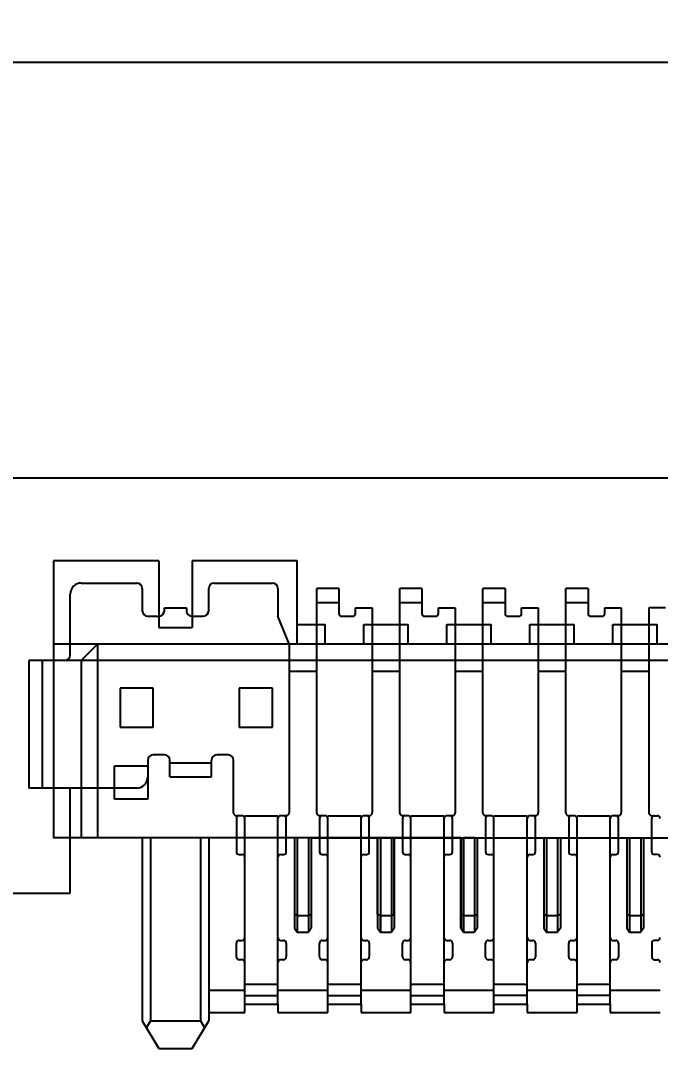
# Model space of a CAD drawing. Header units: millimetres. Extents: x 1391 to 3509, y 340 to 1753.
# Drawn here: x 2305.74 to 2317.28, y 890.86 to 909.75 of the extents above; entities that cross this region are included whole.
import ezdxf

# ---------------------------------------------------------------- set-up
doc = ezdxf.new("R2010")
doc.units = ezdxf.units.MM
doc.header["$LTSCALE"] = 46.255
doc.header["$PDMODE"] = 3
doc.header["$PDSIZE"] = 0.3125
doc.layers.get('0').update_dxf_attribs({"linetype": 'CONTINUOUS'})
doc.layers.get('Defpoints').update_dxf_attribs({"linetype": 'CONTINUOUS'})
doc.styles.get("Standard").update_dxf_attribs({"font": 'simfang.ttf'})
doc.dimstyles.new('DIMSTYLE_1', dxfattribs={"dimtxt": 5, "dimasz": 5, "dimexe": 0.18, "dimexo": 0.0625, "dimgap": 0.09, "dimtad": 1, "dimdec": 1, "dimdsep": 46, "dimtxsty": 'Standard', "dimblk": '_FILLED', "dimcen": 0.09, "dimclrt": 5, "dimadec": 0, "dimazin": 0, "dimtp": 0.5, "dimtm": 0.5, "dimtfac": 1, "dimtdec": 1, "dimtofl": 0, "dimtmove": 0, "dimatfit": 3, "dimldrblk": '_FILLED', "dimfxl": 1, "dimtolj": 1, "dimarcsym": 0})

# ---------------------------------------------------------------- blocks, each defined once
blk = doc.blocks.new('_FILLED')
at = {"color": 0, "linetype": 'ByBlock'}
blk.add_solid([(0, 0), (-1, 0.2), (-1, -0.2)], dxfattribs=at)
blk = doc.blocks.new('*D143')
at = {"color": 0, "lineweight": -2, "transparency": 16777216}
for p, q in [((3278.607, 1256.442), (3408.151, 1256.442)), ((3407.971, 906.502), (3407.971, 1251.442)), ((2229.889, 901.502), (3408.151, 901.502))]:
    blk.add_line(p, q, dxfattribs=at)
at = {"layer": 'Defpoints', "color": 0, "transparency": 16777216}
for p in [(3278.545, 1256.442), (3407.971, 1256.442), (2229.826, 901.502)]:
    blk.add_point(p, dxfattribs=at)
at = {"color": 0, "lineweight": -2, "transparency": 16777216, "xscale": 5, "yscale": 5, "zscale": 5}
for p, rotation in [((3407.971, 1256.442), 90), ((3407.971, 901.502), 270)]:
    blk.add_blockref('_FILLED', p, dxfattribs=dict(at, rotation=rotation))
at = {"color": 5, "transparency": 16777216, "insert": (3405.338, 1078.972), "char_height": 5, "attachment_point": 5, "rotation": 90}
blk.add_mtext('\\A1;354.9', dxfattribs=at)
blk = doc.blocks.new('*D144')
at = {"color": 0, "lineweight": -2, "transparency": 16777216}
for p, q in [((3278.608, 1256.442), (3452.45, 1256.442)), ((3452.27, 829.502), (3452.27, 1251.442)), ((2229.889, 824.502), (3452.45, 824.502))]:
    blk.add_line(p, q, dxfattribs=at)
at = {"layer": 'Defpoints', "color": 0, "transparency": 16777216}
for p in [(3278.545, 1256.442), (3452.27, 1256.442), (2229.826, 824.502)]:
    blk.add_point(p, dxfattribs=at)
at = {"color": 0, "lineweight": -2, "transparency": 16777216, "xscale": 5, "yscale": 5, "zscale": 5}
for p, rotation in [((3452.27, 1256.442), 90), ((3452.27, 824.502), 270)]:
    blk.add_blockref('_FILLED', p, dxfattribs=dict(at, rotation=rotation))
at = {"color": 5, "transparency": 16777216, "insert": (3449.637, 1040.472), "char_height": 5, "attachment_point": 5, "rotation": 90}
blk.add_mtext('\\A1;431.9', dxfattribs=at)
blk = doc.blocks.new('*D145')
at = {"color": 0, "lineweight": -2, "transparency": 16777216}
for p, q in [((3278.608, 1256.442), (3476.976, 1256.442)), ((3476.796, 752.502), (3476.796, 1251.442)), ((2229.889, 747.502), (3476.976, 747.502))]:
    blk.add_line(p, q, dxfattribs=at)
at = {"layer": 'Defpoints', "color": 0, "transparency": 16777216}
for p in [(3278.545, 1256.442), (3476.796, 1256.442), (2229.826, 747.502)]:
    blk.add_point(p, dxfattribs=at)
at = {"color": 0, "lineweight": -2, "transparency": 16777216, "xscale": 5, "yscale": 5, "zscale": 5}
for p, rotation in [((3476.796, 1256.442), 90), ((3476.796, 747.502), 270)]:
    blk.add_blockref('_FILLED', p, dxfattribs=dict(at, rotation=rotation))
at = {"color": 5, "transparency": 16777216, "insert": (3474.163, 1001.972), "char_height": 5, "attachment_point": 5, "rotation": 90}
blk.add_mtext('\\A1;508.9', dxfattribs=at)
blk = doc.blocks.new('*D146')
at = {"color": 0, "lineweight": -2, "transparency": 16777216}
for p, q in [((2229.889, 1256.442), (3508.647, 1256.442)), ((3508.467, 675.502), (3508.467, 1251.442)), ((2229.889, 670.502), (3508.647, 670.502))]:
    blk.add_line(p, q, dxfattribs=at)
at = {"layer": 'Defpoints', "color": 0, "transparency": 16777216}
for p in [(2229.826, 1256.442), (3508.467, 1256.442), (2229.826, 670.502)]:
    blk.add_point(p, dxfattribs=at)
at = {"color": 0, "lineweight": -2, "transparency": 16777216, "xscale": 5, "yscale": 5, "zscale": 5}
for p, rotation in [((3508.467, 1256.442), 90), ((3508.467, 670.502), 270)]:
    blk.add_blockref('_FILLED', p, dxfattribs=dict(at, rotation=rotation))
at = {"color": 5, "transparency": 16777216, "insert": (3505.834, 963.472), "char_height": 5, "attachment_point": 5, "rotation": 90}
blk.add_mtext('\\A1;585.9', dxfattribs=at)
blk = doc.blocks.new('*D160')
at = {"color": 0, "lineweight": -2, "transparency": 16777216}
for p, q in [((2268.081, 670.564), (2268.081, 1710.806)), ((3280.976, 670.564), (3280.976, 1710.806)), ((2273.081, 1710.626), (3275.976, 1710.626))]:
    blk.add_line(p, q, dxfattribs=at)
at = {"layer": 'Defpoints', "color": 0, "transparency": 16777216}
for p in [(3280.976, 1710.626), (2268.081, 670.502), (3280.976, 670.502)]:
    blk.add_point(p, dxfattribs=at)
at = {"color": 0, "lineweight": -2, "transparency": 16777216, "xscale": 5, "yscale": 5, "zscale": 5, "rotation": 180}
blk.add_blockref('_FILLED', (2268.081, 1710.626), dxfattribs=at)
at = {"color": 0, "lineweight": -2, "transparency": 16777216, "xscale": 5, "yscale": 5, "zscale": 5}
blk.add_blockref('_FILLED', (3280.976, 1710.626), dxfattribs=at)
at = {"color": 5, "transparency": 16777216, "insert": (2774.529, 1713.259), "char_height": 5, "attachment_point": 5}
blk.add_mtext('\\A1;1012.9', dxfattribs=at)
blk = doc.blocks.new('*D161')
at = {"color": 0, "lineweight": -2, "transparency": 16777216}
for p, q in [((2229.826, 670.564), (2229.826, 1746.94)), ((3280.976, 670.564), (3280.976, 1746.94)), ((2234.826, 1746.76), (3275.976, 1746.76))]:
    blk.add_line(p, q, dxfattribs=at)
at = {"layer": 'Defpoints', "color": 0, "transparency": 16777216}
for p in [(3280.976, 1746.76), (2229.826, 670.502), (3280.976, 670.502)]:
    blk.add_point(p, dxfattribs=at)
at = {"color": 0, "lineweight": -2, "transparency": 16777216, "xscale": 5, "yscale": 5, "zscale": 5, "rotation": 180}
blk.add_blockref('_FILLED', (2229.826, 1746.76), dxfattribs=at)
at = {"color": 0, "lineweight": -2, "transparency": 16777216, "xscale": 5, "yscale": 5, "zscale": 5}
blk.add_blockref('_FILLED', (3280.976, 1746.76), dxfattribs=at)
at = {"color": 5, "transparency": 16777216, "insert": (2755.401, 1749.393), "char_height": 5, "attachment_point": 5}
blk.add_mtext('\\A1;1051.2', dxfattribs=at)
blk = doc.blocks.new('*D174')
at = {"color": 0, "lineweight": -2, "transparency": 16777216}
for p, q in [((3116.764, 1256.442), (1396.341, 1256.442)), ((1396.521, 668.242), (1396.521, 1251.442)), ((3116.764, 663.242), (1396.341, 663.242))]:
    blk.add_line(p, q, dxfattribs=at)
at = {"layer": 'Defpoints', "color": 0, "transparency": 16777216}
for p in [(1396.521, 1256.442), (3116.826, 1256.442), (3116.826, 663.242)]:
    blk.add_point(p, dxfattribs=at)
at = {"color": 0, "lineweight": -2, "transparency": 16777216, "xscale": 5, "yscale": 5, "zscale": 5}
for p, rotation in [((1396.521, 1256.442), 90), ((1396.521, 663.242), 270)]:
    blk.add_blockref('_FILLED', p, dxfattribs=dict(at, rotation=rotation))
at = {"color": 5, "transparency": 16777216, "insert": (1393.888, 1004.218), "char_height": 5, "attachment_point": 5, "rotation": 90}
blk.add_mtext('\\A1;593.2', dxfattribs=at)
blk = doc.blocks.new('*D176')
at = {"color": 0, "lineweight": -2, "transparency": 16777216}
for p, q in [((2844.764, 1256.442), (1597.897, 1256.442)), ((1598.077, 738.354), (1598.077, 1251.442)), ((2844.764, 733.354), (1597.897, 733.354))]:
    blk.add_line(p, q, dxfattribs=at)
at = {"layer": 'Defpoints', "color": 0, "transparency": 16777216}
for p in [(1598.077, 1256.442), (2844.826, 1256.442), (2844.826, 733.354)]:
    blk.add_point(p, dxfattribs=at)
at = {"color": 0, "lineweight": -2, "transparency": 16777216, "xscale": 5, "yscale": 5, "zscale": 5}
for p, rotation in [((1598.077, 1256.442), 90), ((1598.077, 733.354), 270)]:
    blk.add_blockref('_FILLED', p, dxfattribs=dict(at, rotation=rotation))
at = {"color": 5, "transparency": 16777216, "insert": (1595.444, 994.898), "char_height": 5, "attachment_point": 5, "rotation": 90}
blk.add_mtext('\\A1;523.1', dxfattribs=at)
blk = doc.blocks.new('*D177')
at = {"color": 0, "lineweight": -2, "transparency": 16777216}
for p, q in [((2467.283, 1256.442), (1525.642, 1256.442)), ((1525.822, 714.647), (1525.822, 1251.442)), ((2467.283, 709.647), (1525.642, 709.647))]:
    blk.add_line(p, q, dxfattribs=at)
at = {"layer": 'Defpoints', "color": 0, "transparency": 16777216}
for p in [(1525.822, 1256.442), (2467.345, 1256.442), (2467.345, 709.647)]:
    blk.add_point(p, dxfattribs=at)
at = {"color": 0, "lineweight": -2, "transparency": 16777216, "xscale": 5, "yscale": 5, "zscale": 5}
for p, rotation in [((1525.822, 1256.442), 90), ((1525.822, 709.647), 270)]:
    blk.add_blockref('_FILLED', p, dxfattribs=dict(at, rotation=rotation))
at = {"color": 5, "transparency": 16777216, "insert": (1523.19, 983.045), "char_height": 5, "attachment_point": 5, "rotation": 90}
blk.add_mtext('\\A1;546.8', dxfattribs=at)
blk = doc.blocks.new('*D178')
at = {"color": 0, "lineweight": -2, "transparency": 16777216}
for p, q in [((2467.22, 1256.442), (1661.924, 1256.442)), ((1662.104, 735.377), (1662.104, 1251.442)), ((2467.283, 730.377), (1661.924, 730.377))]:
    blk.add_line(p, q, dxfattribs=at)
at = {"layer": 'Defpoints', "color": 0, "transparency": 16777216}
for p in [(1662.104, 1256.442), (2467.283, 1256.442), (2467.345, 730.377)]:
    blk.add_point(p, dxfattribs=at)
at = {"color": 0, "lineweight": -2, "transparency": 16777216, "xscale": 5, "yscale": 5, "zscale": 5}
for p, rotation in [((1662.104, 1256.442), 90), ((1662.104, 730.377), 270)]:
    blk.add_blockref('_FILLED', p, dxfattribs=dict(at, rotation=rotation))
at = {"color": 5, "transparency": 16777216, "insert": (1659.472, 993.41), "char_height": 5, "attachment_point": 5, "rotation": 90}
blk.add_mtext('\\A1;526.1', dxfattribs=at)
blk = doc.blocks.new('*D179')
at = {"color": 0, "lineweight": -2, "transparency": 16777216}
for p, q in [((2467.283, 1256.442), (1720.526, 1256.442)), ((1720.706, 751.089), (1720.706, 1251.442)), ((2467.283, 746.089), (1720.526, 746.089))]:
    blk.add_line(p, q, dxfattribs=at)
at = {"layer": 'Defpoints', "color": 0, "transparency": 16777216}
for p in [(1720.706, 1256.442), (2467.345, 1256.442), (2467.345, 746.089)]:
    blk.add_point(p, dxfattribs=at)
at = {"color": 0, "lineweight": -2, "transparency": 16777216, "xscale": 5, "yscale": 5, "zscale": 5}
for p, rotation in [((1720.706, 1256.442), 90), ((1720.706, 746.089), 270)]:
    blk.add_blockref('_FILLED', p, dxfattribs=dict(at, rotation=rotation))
at = {"color": 5, "transparency": 16777216, "insert": (1718.073, 1001.265), "char_height": 5, "attachment_point": 5, "rotation": 90}
blk.add_mtext('\\A1;510.4', dxfattribs=at)
blk = doc.blocks.new('*D180')
at = {"color": 0, "lineweight": -2, "transparency": 16777216}
for p, q in [((2844.701, 1256.442), (1782.383, 1256.442)), ((1782.563, 785.553), (1782.563, 1251.442)), ((2844.764, 780.553), (1782.383, 780.553))]:
    blk.add_line(p, q, dxfattribs=at)
at = {"layer": 'Defpoints', "color": 0, "transparency": 16777216}
for p in [(1782.563, 1256.442), (2844.764, 1256.442), (2844.826, 780.553)]:
    blk.add_point(p, dxfattribs=at)
at = {"color": 0, "lineweight": -2, "transparency": 16777216, "xscale": 5, "yscale": 5, "zscale": 5}
for p, rotation in [((1782.563, 1256.442), 90), ((1782.563, 780.553), 270)]:
    blk.add_blockref('_FILLED', p, dxfattribs=dict(at, rotation=rotation))
at = {"color": 5, "transparency": 16777216, "insert": (1779.93, 1018.498), "char_height": 5, "attachment_point": 5, "rotation": 90}
blk.add_mtext('\\A1;475.9', dxfattribs=at)
blk = doc.blocks.new('*D181')
at = {"color": 0, "lineweight": -2, "transparency": 16777216}
for p, q in [((2597.23, 1256.442), (1849.183, 1256.442)), ((1849.363, 855.002), (1849.363, 1251.442)), ((2597.23, 850.002), (1849.183, 850.002))]:
    blk.add_line(p, q, dxfattribs=at)
at = {"layer": 'Defpoints', "color": 0, "transparency": 16777216}
for p in [(1849.363, 1256.442), (2597.293, 1256.442), (2597.293, 850.002)]:
    blk.add_point(p, dxfattribs=at)
at = {"color": 0, "lineweight": -2, "transparency": 16777216, "xscale": 5, "yscale": 5, "zscale": 5}
for p, rotation in [((1849.363, 1256.442), 90), ((1849.363, 850.002), 270)]:
    blk.add_blockref('_FILLED', p, dxfattribs=dict(at, rotation=rotation))
at = {"color": 5, "transparency": 16777216, "insert": (1846.731, 1053.222), "char_height": 5, "attachment_point": 5, "rotation": 90}
blk.add_mtext('\\A1;406.4', dxfattribs=at)
blk = doc.blocks.new('*D182')
at = {"color": 0, "lineweight": -2, "transparency": 16777216}
for p, q in [((2597.23, 1256.442), (1893.866, 1256.442)), ((1894.046, 881.002), (1894.046, 1251.442)), ((2597.23, 876.002), (1893.866, 876.002))]:
    blk.add_line(p, q, dxfattribs=at)
at = {"layer": 'Defpoints', "color": 0, "transparency": 16777216}
for p in [(1894.046, 1256.442), (2597.293, 1256.442), (2597.293, 876.002)]:
    blk.add_point(p, dxfattribs=at)
at = {"color": 0, "lineweight": -2, "transparency": 16777216, "xscale": 5, "yscale": 5, "zscale": 5}
for p, rotation in [((1894.046, 1256.442), 90), ((1894.046, 876.002), 270)]:
    blk.add_blockref('_FILLED', p, dxfattribs=dict(at, rotation=rotation))
at = {"color": 5, "transparency": 16777216, "insert": (1891.414, 1066.222), "char_height": 5, "attachment_point": 5, "rotation": 90}
blk.add_mtext('\\A1;380.4', dxfattribs=at)
blk = doc.blocks.new('*D188')
at = {"color": 0, "lineweight": -2, "transparency": 16777216}
for p, q in [((2846.764, 1256.442), (1459.362, 1256.442)), ((1459.542, 684.238), (1459.542, 1251.442)), ((2844.764, 679.238), (1459.362, 679.238))]:
    blk.add_line(p, q, dxfattribs=at)
at = {"layer": 'Defpoints', "color": 0, "transparency": 16777216}
for p in [(1459.542, 1256.442), (2846.826, 1256.442), (2844.826, 679.238)]:
    blk.add_point(p, dxfattribs=at)
at = {"color": 0, "lineweight": -2, "transparency": 16777216, "xscale": 5, "yscale": 5, "zscale": 5}
for p, rotation in [((1459.542, 1256.442), 90), ((1459.542, 679.238), 270)]:
    blk.add_blockref('_FILLED', p, dxfattribs=dict(at, rotation=rotation))
at = {"color": 5, "transparency": 16777216, "insert": (1456.909, 967.84), "char_height": 5, "attachment_point": 5, "rotation": 90}
blk.add_mtext('\\A1;577.2', dxfattribs=at)

msp = doc.modelspace()

# ---------------------------------------------------------------- linework, layer by layer
at = {"color": 3, "linetype": 'Continuous'}
for p, q in [((2197.326, 909.002), (3252.326, 909.002)), ((2306.326, 900.002), (2306.326, 895.002)), ((2308.226, 900.002), (2306.326, 900.002)), ((2308.226, 900.002), (2308.226, 898.802)), ((2308.826, 900.002), (2308.826, 898.802)), ((2310.726, 900.002), (2308.826, 900.002)), ((2310.726, 898.502), (2310.726, 900.002)), ((2306.826, 899.602), (2307.826, 899.602)), ((2307.926, 899.502), (2307.926, 899.102)), ((2309.126, 899.102), (2309.126, 899.502)), ((2309.226, 899.602), (2310.276, 899.602)), ((2310.376, 899.502), (2310.376, 899.002)), ((2311.076, 895.452), (2311.076, 899.502)), ((2311.076, 895.452), (2311.076, 899.502)), ((2311.476, 899.502), (2311.076, 899.502)), ((2311.476, 899.502), (2311.076, 899.502)), ((2311.476, 899.502), (2311.476, 899.052)), ((2311.476, 899.502), (2311.476, 899.052)), ((2312.576, 895.452), (2312.576, 899.502)), ((2312.576, 895.452), (2312.576, 899.502)), ((2312.976, 899.502), (2312.576, 899.502)), ((2312.976, 899.502), (2312.576, 899.502)), ((2312.976, 899.502), (2312.976, 899.052)), ((2312.976, 899.502), (2312.976, 899.052)), ((2314.076, 895.452), (2314.076, 899.502)), ((2314.476, 899.502), (2314.076, 899.502)), ((2314.476, 899.502), (2314.476, 899.052)), ((2315.576, 895.452), (2315.576, 899.502)), ((2315.976, 899.502), (2315.576, 899.502)), ((2315.976, 899.502), (2315.976, 899.052)), ((2306.626, 898.302), (2306.626, 899.402)), ((2308.326, 899.102), (2308.326, 899.152)), ((2308.326, 899.152), (2308.726, 899.152)), ((2308.726, 899.152), (2308.726, 899.102)), ((2311.076, 899.252), (2311.476, 899.252)), ((2311.076, 899.252), (2311.476, 899.252)), ((2311.776, 899.052), (2311.776, 899.152)), ((2311.776, 899.052), (2311.776, 899.152)), ((2311.776, 899.152), (2312.076, 899.152)), ((2311.776, 899.152), (2312.076, 899.152)), ((2312.076, 899.152), (2312.076, 895.452)), ((2312.076, 899.152), (2312.076, 895.452)), ((2312.576, 899.252), (2312.976, 899.252)), ((2312.576, 899.252), (2312.976, 899.252)), ((2313.276, 899.052), (2313.276, 899.152)), ((2313.276, 899.052), (2313.276, 899.152)), ((2313.276, 899.152), (2313.576, 899.152)), ((2313.276, 899.152), (2313.576, 899.152)), ((2313.576, 899.152), (2313.576, 895.452)), ((2313.576, 899.152), (2313.576, 895.452)), ((2314.076, 899.252), (2314.476, 899.252)), ((2314.776, 899.052), (2314.776, 899.152)), ((2314.776, 899.152), (2315.076, 899.152)), ((2315.076, 899.152), (2315.076, 895.452)), ((2315.576, 899.252), (2315.976, 899.252)), ((2316.276, 899.052), (2316.276, 899.152)), ((2316.276, 899.152), (2316.576, 899.152)), ((2316.576, 899.152), (2316.576, 895.452)), ((2317.076, 899.152), (2317.076, 895.452)), ((2317.376, 899.152), (2317.076, 899.152)), ((2308.026, 899.002), (2308.226, 899.002)), ((2308.826, 899.002), (2309.026, 899.002)), ((2310.576, 898.502), (2310.376, 899.002)), ((2311.526, 899.002), (2311.726, 899.002)), ((2311.526, 899.002), (2311.726, 899.002)), ((2313.026, 899.002), (2313.226, 899.002)), ((2313.026, 899.002), (2313.226, 899.002)), ((2314.526, 899.002), (2314.726, 899.002)), ((2316.026, 899.002), (2316.226, 899.002)), ((2308.226, 898.802), (2308.826, 898.802)), ((2310.726, 898.852), (2311.226, 898.852)), ((2311.226, 898.502), (2311.226, 898.852)), ((2311.926, 898.502), (2311.926, 898.852)), ((2311.926, 898.502), (2311.926, 898.852)), ((2311.926, 898.852), (2312.726, 898.852)), ((2311.926, 898.852), (2312.726, 898.852)), ((2312.726, 898.502), (2312.726, 898.852)), ((2312.726, 898.502), (2312.726, 898.852)), ((2313.426, 898.502), (2313.426, 898.852)), ((2313.426, 898.502), (2313.426, 898.852)), ((2313.426, 898.852), (2314.226, 898.852)), ((2313.426, 898.852), (2314.226, 898.852)), ((2314.226, 898.502), (2314.226, 898.852)), ((2314.226, 898.502), (2314.226, 898.852)), ((2314.926, 898.502), (2314.926, 898.852)), ((2314.926, 898.852), (2315.726, 898.852)), ((2315.726, 898.502), (2315.726, 898.852)), ((2316.426, 898.502), (2316.426, 898.852)), ((2316.426, 898.852), (2317.226, 898.852)), ((2317.226, 898.502), (2317.226, 898.852)), ((2306.326, 898.502), (2327.326, 898.502)), ((2307.126, 898.502), (2306.826, 898.202)), ((2307.126, 895.002), (2307.126, 898.502)), ((2310.576, 898.502), (2310.576, 895.452)), ((2305.876, 898.202), (2305.876, 895.902)), ((2306.526, 898.202), (2305.876, 898.202)), ((2306.126, 895.902), (2306.126, 898.202)), ((2327.326, 898.202), (2306.326, 898.202)), ((2306.826, 898.202), (2306.826, 895.002)), ((2311.076, 898.002), (2310.576, 898.002)), ((2312.576, 898.002), (2312.076, 898.002)), ((2312.576, 898.002), (2312.076, 898.002)), ((2314.076, 898.002), (2313.576, 898.002)), ((2314.076, 898.002), (2313.576, 898.002)), ((2315.576, 898.002), (2315.076, 898.002)), ((2317.076, 898.002), (2316.576, 898.002)), ((2307.526, 897.702), (2307.526, 897.002)), ((2308.126, 897.702), (2307.526, 897.702)), ((2308.126, 897.002), (2308.126, 897.702)), ((2309.676, 897.702), (2309.676, 897.002)), ((2310.276, 897.702), (2309.676, 897.702)), ((2310.276, 897.002), (2310.276, 897.702)), ((2307.526, 897.002), (2308.126, 897.002)), ((2309.676, 897.002), (2310.276, 897.002)), ((2308.326, 896.502), (2308.126, 896.502)), ((2309.476, 896.502), (2309.276, 896.502)), ((2307.426, 895.702), (2307.426, 896.302)), ((2307.426, 896.302), (2308.026, 896.302)), ((2308.026, 896.402), (2308.026, 896.102)), ((2308.426, 896.102), (2308.426, 896.402)), ((2309.176, 896.352), (2308.426, 896.352)), ((2309.176, 896.102), (2309.176, 896.402)), ((2309.576, 895.452), (2309.576, 896.402)), ((2308.026, 896.102), (2308.026, 895.702)), ((2308.426, 896.102), (2309.176, 896.102)), ((2307.826, 895.902), (2305.876, 895.902)), ((2306.626, 894.002), (2306.626, 895.902)), ((2308.026, 895.702), (2307.426, 895.702)), ((2309.726, 895.402), (2309.626, 895.402)), ((2309.626, 895.352), (2309.626, 894.752)), ((2309.776, 895.352), (2309.776, 895.402)), ((2309.776, 895.402), (2310.376, 895.402)), ((2309.776, 893.202), (2309.776, 895.352)), ((2310.376, 895.352), (2310.376, 895.402)), ((2310.376, 893.202), (2310.376, 895.352)), ((2310.526, 895.402), (2310.426, 895.402)), ((2310.526, 894.752), (2310.526, 895.352)), ((2311.226, 895.402), (2311.126, 895.402)), ((2311.226, 895.402), (2311.126, 895.402)), ((2311.126, 895.352), (2311.126, 894.752)), ((2311.126, 895.352), (2311.126, 894.752)), ((2311.276, 895.352), (2311.276, 895.402)), ((2311.276, 895.352), (2311.276, 895.402)), ((2311.276, 895.402), (2311.876, 895.402)), ((2311.276, 895.402), (2311.876, 895.402)), ((2311.276, 893.202), (2311.276, 895.352)), ((2311.276, 893.202), (2311.276, 895.352)), ((2311.876, 895.352), (2311.876, 895.402)), ((2311.876, 895.352), (2311.876, 895.402)), ((2311.876, 893.202), (2311.876, 895.352)), ((2311.876, 893.202), (2311.876, 895.352)), ((2312.026, 895.402), (2311.926, 895.402)), ((2312.026, 895.402), (2311.926, 895.402)), ((2312.026, 894.752), (2312.026, 895.352)), ((2312.026, 894.752), (2312.026, 895.352)), ((2312.726, 895.402), (2312.626, 895.402)), ((2312.726, 895.402), (2312.626, 895.402)), ((2312.626, 895.352), (2312.626, 894.752)), ((2312.626, 895.352), (2312.626, 894.752)), ((2312.776, 895.352), (2312.776, 895.402)), ((2312.776, 895.352), (2312.776, 895.402)), ((2312.776, 895.402), (2313.376, 895.402)), ((2312.776, 895.402), (2313.376, 895.402)), ((2312.776, 893.202), (2312.776, 895.352)), ((2312.776, 893.202), (2312.776, 895.352)), ((2313.376, 895.352), (2313.376, 895.402)), ((2313.376, 895.352), (2313.376, 895.402)), ((2313.376, 893.202), (2313.376, 895.352)), ((2313.376, 893.202), (2313.376, 895.352)), ((2313.526, 895.402), (2313.426, 895.402)), ((2313.526, 895.402), (2313.426, 895.402)), ((2313.526, 894.752), (2313.526, 895.352)), ((2313.526, 894.752), (2313.526, 895.352)), ((2314.226, 895.402), (2314.126, 895.402)), ((2314.126, 895.352), (2314.126, 894.752)), ((2314.276, 895.352), (2314.276, 895.402)), ((2314.276, 895.402), (2314.876, 895.402)), ((2314.276, 893.202), (2314.276, 895.352)), ((2314.876, 895.352), (2314.876, 895.402)), ((2314.876, 893.202), (2314.876, 895.352)), ((2315.026, 895.402), (2314.926, 895.402)), ((2315.026, 894.752), (2315.026, 895.352)), ((2315.726, 895.402), (2315.626, 895.402)), ((2315.626, 895.352), (2315.626, 894.752)), ((2315.776, 895.352), (2315.776, 895.402)), ((2315.776, 895.402), (2316.376, 895.402)), ((2315.776, 893.202), (2315.776, 895.352)), ((2316.376, 895.352), (2316.376, 895.402)), ((2316.376, 893.202), (2316.376, 895.352)), ((2316.526, 895.402), (2316.426, 895.402)), ((2316.526, 894.752), (2316.526, 895.352)), ((2317.126, 895.402), (2317.226, 895.402)), ((2317.126, 894.752), (2317.126, 895.352)), ((2312.426, 895.002), (2306.326, 895.002)), ((2307.926, 895.002), (2307.926, 891.702)), ((2308.076, 895.002), (2308.076, 891.702)), ((2308.976, 895.002), (2308.976, 891.702)), ((2309.126, 895.002), (2309.126, 891.702)), ((2310.676, 895.002), (2310.676, 893.373)), ((2310.726, 895.002), (2310.726, 893.302)), ((2310.926, 895.002), (2310.926, 893.302)), ((2310.976, 895.002), (2310.976, 893.373)), ((2310.976, 895.002), (2327.326, 895.002)), ((2312.176, 893.623), (2312.176, 895.002)), ((2312.176, 895.002), (2312.176, 893.373)), ((2312.226, 895.002), (2312.226, 893.602)), ((2312.226, 895.002), (2312.226, 893.302)), ((2312.426, 895.002), (2312.426, 893.602)), ((2312.426, 895.002), (2312.426, 893.302)), ((2312.476, 895.002), (2312.426, 895.002)), ((2312.476, 893.623), (2312.476, 895.002)), ((2312.476, 895.002), (2312.476, 893.373)), ((2313.676, 895.002), (2312.476, 895.002)), ((2313.676, 893.373), (2313.676, 895.002)), ((2313.676, 895.002), (2313.676, 893.373)), ((2313.676, 895.002), (2313.726, 895.002)), ((2313.726, 893.302), (2313.726, 895.002)), ((2313.726, 895.002), (2313.726, 893.302)), ((2313.926, 895.002), (2313.726, 895.002)), ((2313.926, 895.002), (2313.926, 893.602)), ((2313.926, 895.002), (2313.926, 893.302)), ((2313.926, 895.002), (2313.976, 895.002)), ((2313.976, 895.002), (2313.976, 893.623)), ((2313.976, 895.002), (2313.976, 893.373)), ((2315.176, 895.002), (2315.176, 893.373)), ((2315.226, 895.002), (2315.226, 893.302)), ((2315.426, 895.002), (2315.426, 893.302)), ((2315.476, 895.002), (2315.476, 893.373)), ((2316.676, 895.002), (2316.676, 893.373)), ((2316.726, 895.002), (2316.726, 893.302)), ((2316.926, 895.002), (2316.926, 893.302)), ((2316.976, 895.002), (2316.976, 893.373)), ((2309.676, 894.702), (2309.726, 894.702)), ((2310.426, 894.702), (2310.476, 894.702)), ((2311.176, 894.702), (2311.226, 894.702)), ((2311.176, 894.702), (2311.226, 894.702)), ((2311.926, 894.702), (2311.976, 894.702)), ((2311.926, 894.702), (2311.976, 894.702)), ((2312.676, 894.702), (2312.726, 894.702)), ((2312.676, 894.702), (2312.726, 894.702)), ((2313.426, 894.702), (2313.476, 894.702)), ((2313.426, 894.702), (2313.476, 894.702)), ((2314.176, 894.702), (2314.226, 894.702)), ((2314.926, 894.702), (2314.976, 894.702)), ((2315.676, 894.702), (2315.726, 894.702)), ((2316.426, 894.702), (2316.476, 894.702)), ((2317.226, 894.702), (2317.176, 894.702)), ((2197.326, 894.002), (2306.626, 894.002)), ((2310.726, 893.602), (2310.676, 893.623)), ((2310.726, 893.602), (2310.926, 893.602)), ((2310.926, 893.602), (2310.976, 893.623)), ((2312.176, 893.623), (2312.176, 893.373)), ((2312.226, 893.602), (2312.176, 893.623)), ((2312.226, 893.602), (2312.176, 893.623)), ((2312.226, 893.302), (2312.226, 893.602)), ((2312.226, 893.602), (2312.426, 893.602)), ((2312.226, 893.602), (2312.426, 893.602)), ((2312.426, 893.602), (2312.476, 893.623)), ((2312.426, 893.602), (2312.476, 893.623)), ((2312.426, 893.602), (2312.426, 893.302)), ((2312.476, 893.623), (2312.476, 893.373)), ((2313.726, 893.602), (2313.676, 893.623)), ((2313.676, 893.623), (2313.726, 893.602)), ((2313.726, 893.602), (2313.926, 893.602)), ((2313.726, 893.602), (2313.926, 893.602)), ((2313.926, 893.602), (2313.976, 893.623)), ((2313.926, 893.602), (2313.976, 893.623)), ((2313.926, 893.602), (2313.926, 893.302)), ((2313.976, 893.623), (2313.976, 893.373)), ((2315.176, 893.623), (2315.226, 893.602)), ((2315.226, 893.602), (2315.426, 893.602)), ((2315.426, 893.602), (2315.476, 893.623)), ((2316.676, 893.623), (2316.726, 893.602)), ((2316.726, 893.602), (2316.926, 893.602)), ((2316.926, 893.602), (2316.976, 893.623)), ((2310.676, 893.373), (2310.726, 893.302)), ((2310.726, 893.302), (2310.926, 893.302)), ((2310.976, 893.373), (2310.926, 893.302)), ((2312.176, 893.373), (2312.226, 893.302)), ((2312.176, 893.373), (2312.226, 893.302)), ((2312.226, 893.302), (2312.426, 893.302)), ((2312.226, 893.302), (2312.426, 893.302)), ((2312.476, 893.373), (2312.426, 893.302)), ((2312.476, 893.373), (2312.426, 893.302)), ((2313.676, 893.373), (2313.726, 893.302)), ((2313.676, 893.373), (2313.726, 893.302)), ((2313.726, 893.302), (2313.926, 893.302)), ((2313.726, 893.302), (2313.926, 893.302)), ((2313.976, 893.373), (2313.926, 893.302)), ((2313.976, 893.373), (2313.926, 893.302)), ((2315.176, 893.373), (2315.226, 893.302)), ((2315.226, 893.302), (2315.426, 893.302)), ((2315.476, 893.373), (2315.426, 893.302)), ((2316.676, 893.373), (2316.726, 893.302)), ((2316.726, 893.302), (2316.926, 893.302)), ((2316.976, 893.373), (2316.926, 893.302)), ((2309.626, 892.852), (2309.626, 893.102)), ((2309.676, 893.152), (2309.726, 893.152)), ((2309.776, 892.752), (2309.776, 893.202)), ((2310.376, 892.752), (2310.376, 893.202)), ((2310.426, 893.152), (2310.476, 893.152)), ((2310.526, 893.102), (2310.526, 892.852)), ((2311.126, 892.852), (2311.126, 893.102)), ((2311.126, 892.852), (2311.126, 893.102)), ((2311.176, 893.152), (2311.226, 893.152)), ((2311.176, 893.152), (2311.226, 893.152)), ((2311.276, 892.752), (2311.276, 893.202)), ((2311.276, 892.752), (2311.276, 893.202)), ((2311.876, 892.752), (2311.876, 893.202)), ((2311.876, 892.752), (2311.876, 893.202)), ((2311.926, 893.152), (2311.976, 893.152)), ((2311.926, 893.152), (2311.976, 893.152)), ((2312.026, 893.102), (2312.026, 892.852)), ((2312.026, 893.102), (2312.026, 892.852)), ((2312.626, 892.852), (2312.626, 893.102)), ((2312.626, 892.852), (2312.626, 893.102)), ((2312.676, 893.152), (2312.726, 893.152)), ((2312.676, 893.152), (2312.726, 893.152)), ((2312.776, 892.752), (2312.776, 893.202)), ((2312.776, 892.752), (2312.776, 893.202)), ((2313.376, 892.752), (2313.376, 893.202)), ((2313.376, 892.752), (2313.376, 893.202)), ((2313.426, 893.152), (2313.476, 893.152)), ((2313.426, 893.152), (2313.476, 893.152)), ((2313.526, 893.102), (2313.526, 892.852)), ((2313.526, 893.102), (2313.526, 892.852)), ((2314.126, 892.852), (2314.126, 893.102)), ((2314.176, 893.152), (2314.226, 893.152)), ((2314.276, 892.752), (2314.276, 893.202)), ((2314.876, 892.752), (2314.876, 893.202)), ((2314.926, 893.152), (2314.976, 893.152)), ((2315.026, 893.102), (2315.026, 892.852)), ((2315.626, 892.852), (2315.626, 893.102)), ((2315.676, 893.152), (2315.726, 893.152)), ((2315.776, 892.752), (2315.776, 893.202)), ((2316.376, 892.752), (2316.376, 893.202)), ((2316.426, 893.152), (2316.476, 893.152)), ((2316.526, 893.102), (2316.526, 892.852)), ((2317.126, 893.102), (2317.126, 892.852)), ((2317.226, 893.152), (2317.176, 893.152)), ((2309.726, 892.802), (2309.676, 892.802)), ((2309.776, 892.002), (2309.776, 892.752)), ((2310.376, 892.002), (2310.376, 892.752)), ((2310.476, 892.802), (2310.426, 892.802)), ((2311.226, 892.802), (2311.176, 892.802)), ((2311.226, 892.802), (2311.176, 892.802)), ((2311.276, 892.002), (2311.276, 892.752)), ((2311.276, 892.002), (2311.276, 892.752)), ((2311.876, 892.002), (2311.876, 892.752)), ((2311.876, 892.002), (2311.876, 892.752)), ((2311.976, 892.802), (2311.926, 892.802)), ((2311.976, 892.802), (2311.926, 892.802)), ((2312.726, 892.802), (2312.676, 892.802)), ((2312.726, 892.802), (2312.676, 892.802)), ((2312.776, 892.002), (2312.776, 892.752)), ((2312.776, 892.002), (2312.776, 892.752)), ((2313.376, 892.002), (2313.376, 892.752)), ((2313.376, 892.002), (2313.376, 892.752)), ((2313.476, 892.802), (2313.426, 892.802)), ((2313.476, 892.802), (2313.426, 892.802)), ((2314.226, 892.802), (2314.176, 892.802)), ((2314.276, 892.002), (2314.276, 892.752)), ((2314.876, 892.002), (2314.876, 892.752)), ((2314.976, 892.802), (2314.926, 892.802)), ((2315.726, 892.802), (2315.676, 892.802)), ((2315.776, 892.002), (2315.776, 892.752)), ((2316.376, 892.002), (2316.376, 892.752)), ((2316.476, 892.802), (2316.426, 892.802)), ((2317.176, 892.802), (2317.226, 892.802)), ((2310.376, 892.352), (2309.776, 892.352)), ((2311.876, 892.352), (2311.276, 892.352)), ((2311.876, 892.352), (2311.276, 892.352)), ((2313.376, 892.352), (2312.776, 892.352)), ((2313.376, 892.352), (2312.776, 892.352)), ((2314.876, 892.352), (2314.276, 892.352)), ((2316.376, 892.352), (2315.776, 892.352)), ((2309.126, 892.252), (2309.776, 892.252)), ((2309.776, 892.157), (2310.376, 892.157)), ((2310.376, 892.252), (2311.276, 892.252)), ((2311.276, 892.157), (2311.876, 892.157)), ((2311.276, 892.157), (2311.876, 892.157)), ((2311.876, 892.252), (2312.776, 892.252)), ((2311.876, 892.252), (2312.776, 892.252)), ((2312.776, 892.157), (2313.376, 892.157)), ((2312.776, 892.157), (2313.376, 892.157)), ((2313.376, 892.252), (2314.276, 892.252)), ((2313.376, 892.252), (2314.276, 892.252)), ((2314.876, 892.157), (2314.276, 892.157)), ((2314.876, 892.252), (2315.776, 892.252)), ((2316.376, 892.157), (2315.776, 892.157)), ((2316.376, 892.252), (2317.276, 892.252)), ((2309.776, 891.852), (2309.776, 892.002)), ((2309.776, 892.002), (2310.376, 892.002)), ((2310.376, 892.002), (2310.376, 891.852)), ((2311.276, 891.852), (2311.276, 892.002)), ((2311.276, 891.852), (2311.276, 892.002)), ((2311.276, 892.002), (2311.876, 892.002)), ((2311.276, 892.002), (2311.876, 892.002)), ((2311.876, 892.002), (2311.876, 891.852)), ((2311.876, 892.002), (2311.876, 891.852)), ((2312.776, 891.852), (2312.776, 892.002)), ((2312.776, 891.852), (2312.776, 892.002)), ((2312.776, 892.002), (2313.376, 892.002)), ((2312.776, 892.002), (2313.376, 892.002)), ((2313.376, 892.002), (2313.376, 891.852)), ((2313.376, 892.002), (2313.376, 891.852)), ((2314.276, 891.852), (2314.276, 892.002)), ((2314.276, 892.002), (2314.876, 892.002)), ((2314.876, 892.002), (2314.876, 891.852)), ((2315.776, 891.852), (2315.776, 892.002)), ((2315.776, 892.002), (2316.376, 892.002)), ((2316.376, 892.002), (2316.376, 891.852)), ((2309.126, 891.852), (2309.776, 891.852)), ((2310.376, 891.852), (2311.276, 891.852)), ((2311.876, 891.852), (2312.776, 891.852)), ((2311.876, 891.852), (2312.776, 891.852)), ((2313.376, 891.852), (2314.276, 891.852)), ((2313.376, 891.852), (2314.276, 891.852)), ((2314.876, 891.852), (2315.776, 891.852)), ((2316.376, 891.852), (2317.276, 891.852)), ((2307.926, 891.702), (2308.226, 891.202)), ((2308.076, 891.702), (2308.001, 891.577)), ((2308.076, 891.702), (2308.976, 891.702)), ((2308.826, 891.202), (2309.126, 891.702)), ((2308.976, 891.702), (2309.051, 891.577)), ((2308.226, 891.202), (2308.826, 891.202))]:
    msp.add_line(p, q, dxfattribs=at)
for centre, radius, start, end in [((2306.826, 899.402), 0.2, 90, 180), ((2307.826, 899.502), 0.1, 0, 90), ((2309.226, 899.502), 0.1, 90, 180), ((2310.276, 899.502), 0.1, 0, 90), ((2308.026, 899.102), 0.1, 180, 270), ((2308.226, 899.102), 0.1, 270, 0), ((2308.826, 899.102), 0.1, 180, 270), ((2309.026, 899.102), 0.1, 270, 0), ((2311.526, 899.052), 0.05, 180, 270), ((2311.526, 899.052), 0.05, 180, 270), ((2311.726, 899.052), 0.05, 270, 0), ((2311.726, 899.052), 0.05, 270, 0), ((2313.026, 899.052), 0.05, 180, 270), ((2313.026, 899.052), 0.05, 180, 270), ((2313.226, 899.052), 0.05, 270, 0), ((2313.226, 899.052), 0.05, 270, 0), ((2314.526, 899.052), 0.05, 180, 270), ((2314.726, 899.052), 0.05, 270, 0), ((2316.026, 899.052), 0.05, 180, 270), ((2316.226, 899.052), 0.05, 270, 0), ((2306.526, 898.302), 0.1, 270, 0), ((2308.126, 896.402), 0.1, 90, 180), ((2308.326, 896.402), 0.1, 0, 90), ((2309.276, 896.402), 0.1, 90, 180), ((2309.476, 896.402), 0.1, 0, 90), ((2307.826, 896.102), 0.2, 270, 0), ((2309.626, 895.452), 0.05, 180, 270), ((2309.676, 895.352), 0.05, 90, 180), ((2309.726, 895.352), 0.05, 0, 90), ((2310.426, 895.352), 0.05, 90, 180), ((2310.476, 895.352), 0.05, 0, 90), ((2310.526, 895.452), 0.05, 270, 0), ((2311.126, 895.452), 0.05, 180, 270), ((2311.126, 895.452), 0.05, 180, 270), ((2311.176, 895.352), 0.05, 90, 180), ((2311.176, 895.352), 0.05, 90, 180), ((2311.226, 895.352), 0.05, 0, 90), ((2311.226, 895.352), 0.05, 0, 90), ((2311.926, 895.352), 0.05, 90, 180), ((2311.926, 895.352), 0.05, 90, 180), ((2311.976, 895.352), 0.05, 0, 90), ((2311.976, 895.352), 0.05, 0, 90), ((2312.026, 895.452), 0.05, 270, 0), ((2312.026, 895.452), 0.05, 270, 0), ((2312.626, 895.452), 0.05, 180, 270), ((2312.626, 895.452), 0.05, 180, 270), ((2312.676, 895.352), 0.05, 90, 180), ((2312.676, 895.352), 0.05, 90, 180), ((2312.726, 895.352), 0.05, 0, 90), ((2312.726, 895.352), 0.05, 0, 90), ((2313.426, 895.352), 0.05, 90, 180), ((2313.426, 895.352), 0.05, 90, 180), ((2313.476, 895.352), 0.05, 0, 90), ((2313.476, 895.352), 0.05, 0, 90), ((2313.526, 895.452), 0.05, 270, 0), ((2313.526, 895.452), 0.05, 270, 0), ((2314.126, 895.452), 0.05, 180, 270), ((2314.176, 895.352), 0.05, 90, 180), ((2314.226, 895.352), 0.05, 0, 90), ((2314.926, 895.352), 0.05, 90, 180), ((2314.976, 895.352), 0.05, 0, 90), ((2315.026, 895.452), 0.05, 270, 0), ((2315.626, 895.452), 0.05, 180, 270), ((2315.676, 895.352), 0.05, 90, 180), ((2315.726, 895.352), 0.05, 0, 90), ((2316.426, 895.352), 0.05, 90, 180), ((2316.476, 895.352), 0.05, 0, 90), ((2316.526, 895.452), 0.05, 270, 0), ((2317.126, 895.452), 0.05, 180, 270), ((2317.176, 895.352), 0.05, 90, 180), ((2317.226, 895.352), 0.05, 0, 90), ((2309.676, 894.752), 0.05, 180, 270), ((2310.476, 894.752), 0.05, 270, 0), ((2311.176, 894.752), 0.05, 180, 270), ((2311.176, 894.752), 0.05, 180, 270), ((2311.976, 894.752), 0.05, 270, 0), ((2311.976, 894.752), 0.05, 270, 0), ((2312.676, 894.752), 0.05, 180, 270), ((2312.676, 894.752), 0.05, 180, 270), ((2313.476, 894.752), 0.05, 270, 0), ((2313.476, 894.752), 0.05, 270, 0), ((2314.176, 894.752), 0.05, 180, 270), ((2314.976, 894.752), 0.05, 270, 0), ((2315.676, 894.752), 0.05, 180, 270), ((2316.476, 894.752), 0.05, 270, 0), ((2317.176, 894.752), 0.05, 180, 270), ((2309.726, 894.652), 0.05, 0, 90), ((2310.426, 894.652), 0.05, 90, 180), ((2311.226, 894.652), 0.05, 0, 90), ((2311.226, 894.652), 0.05, 0, 90), ((2311.926, 894.652), 0.05, 90, 180), ((2311.926, 894.652), 0.05, 90, 180), ((2312.726, 894.652), 0.05, 0, 90), ((2312.726, 894.652), 0.05, 0, 90), ((2313.426, 894.652), 0.05, 90, 180), ((2313.426, 894.652), 0.05, 90, 180), ((2314.226, 894.652), 0.05, 0, 90), ((2314.926, 894.652), 0.05, 90, 180), ((2315.726, 894.652), 0.05, 0, 90), ((2316.426, 894.652), 0.05, 90, 180), ((2317.226, 894.652), 0.05, 0, 90), ((2309.676, 893.102), 0.05, 90, 180), ((2309.726, 893.202), 0.05, 270, 0), ((2310.426, 893.202), 0.05, 180, 270), ((2310.476, 893.102), 0.05, 0, 90), ((2311.176, 893.102), 0.05, 90, 180), ((2311.176, 893.102), 0.05, 90, 180), ((2311.226, 893.202), 0.05, 270, 0), ((2311.226, 893.202), 0.05, 270, 0), ((2311.926, 893.202), 0.05, 180, 270), ((2311.926, 893.202), 0.05, 180, 270), ((2311.976, 893.102), 0.05, 0, 90), ((2311.976, 893.102), 0.05, 0, 90), ((2312.676, 893.102), 0.05, 90, 180), ((2312.676, 893.102), 0.05, 90, 180), ((2312.726, 893.202), 0.05, 270, 0), ((2312.726, 893.202), 0.05, 270, 0), ((2313.426, 893.202), 0.05, 180, 270), ((2313.426, 893.202), 0.05, 180, 270), ((2313.476, 893.102), 0.05, 0, 90), ((2313.476, 893.102), 0.05, 0, 90), ((2314.176, 893.102), 0.05, 90, 180), ((2314.226, 893.202), 0.05, 270, 0), ((2314.926, 893.202), 0.05, 180, 270), ((2314.976, 893.102), 0.05, 0, 90), ((2315.676, 893.102), 0.05, 90, 180), ((2315.726, 893.202), 0.05, 270, 0), ((2316.426, 893.202), 0.05, 180, 270), ((2316.476, 893.102), 0.05, 0, 90), ((2317.176, 893.102), 0.05, 90, 180), ((2317.226, 893.202), 0.05, 270, 0), ((2309.676, 892.852), 0.05, 180, 270), ((2310.476, 892.852), 0.05, 270, 0), ((2311.176, 892.852), 0.05, 180, 270), ((2311.176, 892.852), 0.05, 180, 270), ((2311.976, 892.852), 0.05, 270, 0), ((2311.976, 892.852), 0.05, 270, 0), ((2312.676, 892.852), 0.05, 180, 270), ((2312.676, 892.852), 0.05, 180, 270), ((2313.476, 892.852), 0.05, 270, 0), ((2313.476, 892.852), 0.05, 270, 0), ((2314.176, 892.852), 0.05, 180, 270), ((2314.976, 892.852), 0.05, 270, 0), ((2315.676, 892.852), 0.05, 180, 270), ((2316.476, 892.852), 0.05, 270, 0), ((2317.176, 892.852), 0.05, 180, 270), ((2309.726, 892.752), 0.05, 0, 90), ((2310.426, 892.752), 0.05, 90, 180), ((2311.226, 892.752), 0.05, 0, 90), ((2311.226, 892.752), 0.05, 0, 90), ((2311.926, 892.752), 0.05, 90, 180), ((2311.926, 892.752), 0.05, 90, 180), ((2312.726, 892.752), 0.05, 0, 90), ((2312.726, 892.752), 0.05, 0, 90), ((2313.426, 892.752), 0.05, 90, 180), ((2313.426, 892.752), 0.05, 90, 180), ((2314.226, 892.752), 0.05, 0, 90), ((2314.926, 892.752), 0.05, 90, 180), ((2315.726, 892.752), 0.05, 0, 90), ((2316.426, 892.752), 0.05, 90, 180), ((2317.226, 892.752), 0.05, 0, 90)]:
    msp.add_arc(centre, radius, start, end, dxfattribs=at)

# ---------------------------------------------------------------- dimensions: what is measured, and where the dimension line sits
at = {"color": 2}
for base, p1, p2, picture, middle in [((3280.976116305, 1746.76045146), (2229.826116305, 670.501995579), (3280.976116305, 670.501995579), '*D161', (2755.401116305, 1749.393308603)), ((3280.976, 1710.626), (2268.081, 670.502), (3280.976, 670.502), '*D160', (2774.529, 1713.259))]:
    dim = msp.add_linear_dim(base=base, p1=p1, p2=p2, dimstyle='DIMSTYLE_1', dxfattribs=at)
    dim.commit()
    dim.dimension.update_dxf_attribs({"geometry": picture, "text_midpoint": middle})
for base, p1, p2, picture, middle in [((1396.521, 1256.442), (3116.826, 663.242), (3116.826, 1256.442), '*D174', (1396.521, 1004.218)), ((1459.542, 1256.442), (2844.826, 679.238), (2846.826, 1256.442), '*D188', (1459.542, 967.84)), ((1525.822, 1256.442), (2467.345, 709.647), (2467.345, 1256.442), '*D177', (1525.822, 983.045)), ((1598.077, 1256.442), (2844.826, 733.354), (2844.826, 1256.442), '*D176', (1598.077, 994.898)), ((1662.104, 1256.442), (2467.345, 730.377), (2467.283, 1256.442), '*D178', (1662.104, 993.41)), ((1720.706, 1256.442), (2467.345, 746.089), (2467.345, 1256.442), '*D179', (1720.706, 1001.265)), ((1782.563, 1256.442), (2844.826, 780.553), (2844.764, 1256.442), '*D180', (1782.563, 1018.498)), ((1849.363, 1256.442), (2597.293, 850.002), (2597.293, 1256.442), '*D181', (1849.363, 1053.222)), ((1894.046, 1256.442), (2597.293, 876.002), (2597.293, 1256.442), '*D182', (1894.046, 1066.222))]:
    dim = msp.add_linear_dim(base=base, p1=p1, p2=p2, angle=90, dimstyle='DIMSTYLE_1', dxfattribs=at)
    dim.commit()
    dim.dimension.update_dxf_attribs({"geometry": picture, "text_midpoint": middle, "dimtype": 160})
for base, p1, p2, picture, middle in [((3407.971, 1256.442), (2229.826, 901.502), (3278.545, 1256.442), '*D143', (3405.338, 1078.972)), ((3452.27, 1256.442), (2229.826, 824.502), (3278.545, 1256.442), '*D144', (3449.637, 1040.472)), ((3476.796, 1256.442), (2229.826, 747.502), (3278.545, 1256.442), '*D145', (3474.163, 1001.972)), ((3508.467, 1256.442), (2229.826, 670.502), (2229.826, 1256.442), '*D146', (3505.834, 963.472))]:
    dim = msp.add_linear_dim(base=base, p1=p1, p2=p2, angle=90, dimstyle='DIMSTYLE_1', dxfattribs=at)
    dim.commit()
    dim.dimension.update_dxf_attribs({"geometry": picture, "text_midpoint": middle})

doc.saveas('drawing.dxf')
